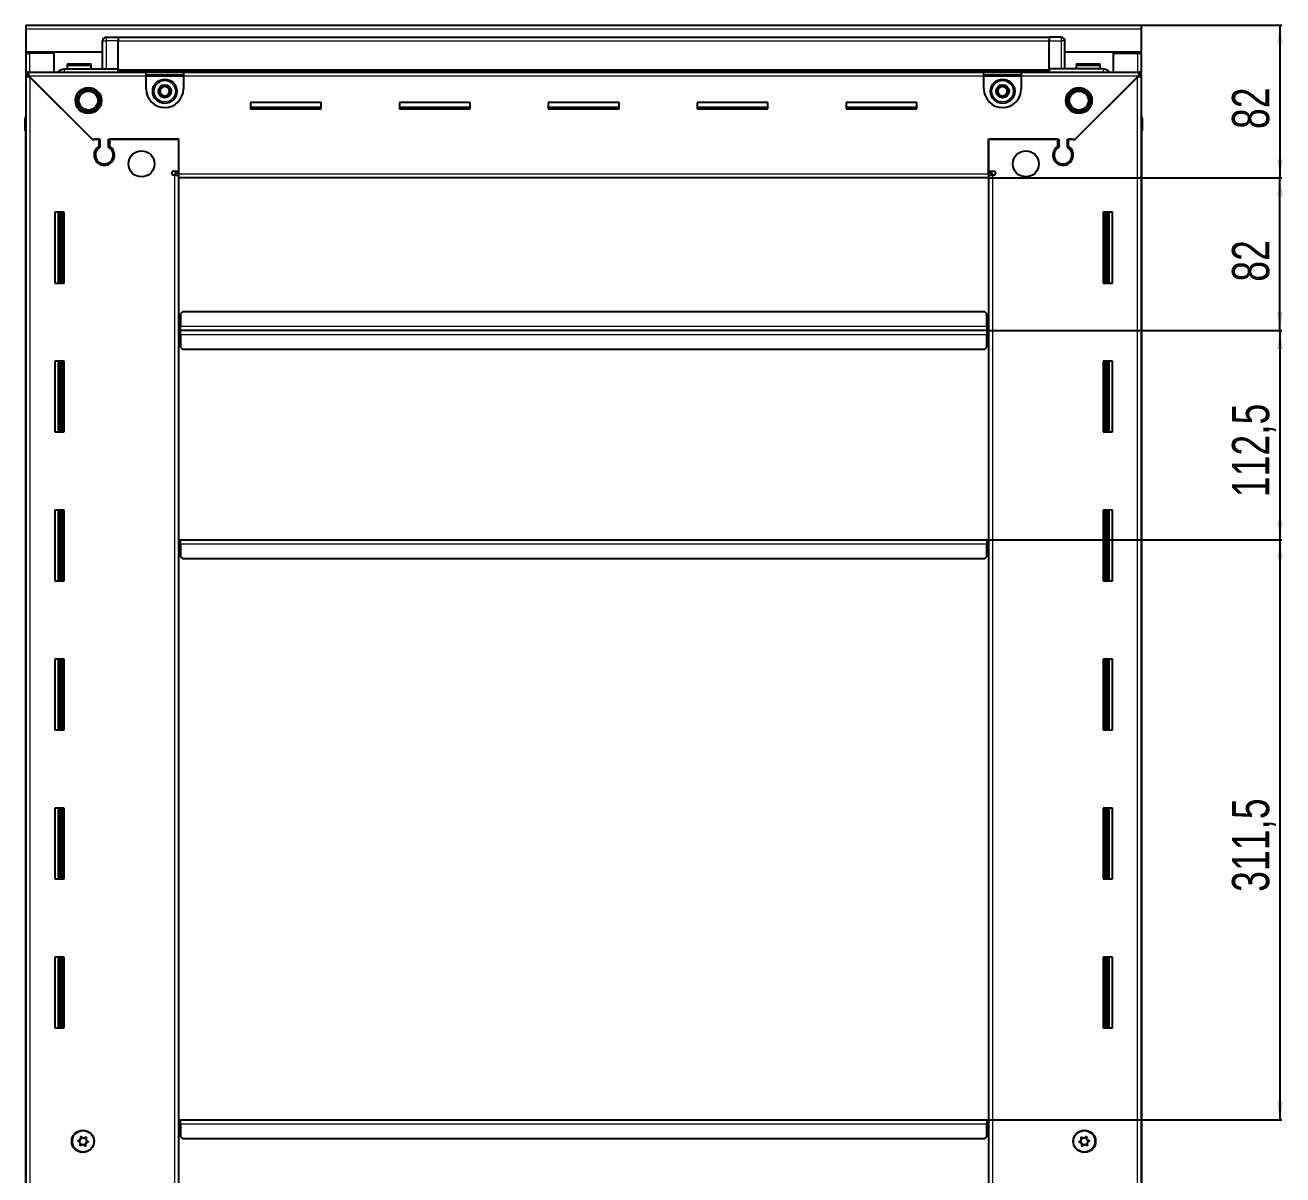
# Model space of a CAD drawing. Header units: millimetres. Extents: x 877 to 4721, y -1824 to 1880.
# Drawn here: x 4046 to 4721, y 1130 to 1748 of the extents above; entities that cross this region are included whole.
import ezdxf

# ---------------------------------------------------------------- set-up
doc = ezdxf.new("R2010")
doc.units = ezdxf.units.MM
doc.layers.add('FORMAT', color=7, linetype='Continuous')
doc.styles.add('SLDTEXTSTYLE0', font='TXT', dxfattribs={"width": 0.75})
doc.dimstyles.new('SLDDIMSTYLE0', dxfattribs={"dimtxt": 20, "dimasz": 10, "dimexe": 0, "dimexo": 0.0625, "dimgap": 5, "dimtad": 2, "dimdec": 1, "dimrnd": 1e-09, "dimzin": 12, "dimdsep": 46, "dimtxsty": 'SLDTEXTSTYLE0', "dimsah": 1, "dimcen": 0.09, "dimadec": 0, "dimazin": 3, "dimtfac": 1, "dimtofl": 0, "dimtmove": 0, "dimatfit": 3, "dimfxl": 0, "dimfrac": 2, "dimtolj": 1, "dimtzin": 12, "dimarcsym": 0})

# ---------------------------------------------------------------- blocks, each defined once
blk = doc.blocks.new('_D_6')
at = {"layer": 'FORMAT'}
for p, q in [((4645.35, 1747.66), (4720.84, 1747.66)), ((4719.84, 1747.66), (4719.84, 1665.66)), ((4563.35, 1665.66), (4720.84, 1665.66))]:
    blk.add_line(p, q, dxfattribs=at)
for points in [[(4719.84, 1747.66), (4718.31, 1737.66), (4721.38, 1737.66)], [(4719.84, 1665.66), (4721.38, 1675.66), (4718.31, 1675.66)]]:
    blk.add_solid(points, dxfattribs=at)
at = {"layer": 'FORMAT', "insert": (4694.06, 1691.88), "char_height": 20, "attachment_point": 1, "rotation": 90, "style": 'SLDTEXTSTYLE0'}
blk.add_mtext('82', dxfattribs=at)
blk = doc.blocks.new('_D_7')
at = {"layer": 'FORMAT'}
for p, q in [((4563.35, 1665.66), (4720.84, 1665.66)), ((4719.84, 1583.66), (4719.84, 1665.66)), ((4562.35, 1583.66), (4720.84, 1583.66))]:
    blk.add_line(p, q, dxfattribs=at)
for points in [[(4719.84, 1665.66), (4718.31, 1655.66), (4721.38, 1655.66)], [(4719.84, 1583.66), (4721.38, 1593.66), (4718.31, 1593.66)]]:
    blk.add_solid(points, dxfattribs=at)
at = {"layer": 'FORMAT', "insert": (4694.06, 1609.88), "char_height": 20, "attachment_point": 1, "rotation": 90, "style": 'SLDTEXTSTYLE0'}
blk.add_mtext('82', dxfattribs=at)
blk = doc.blocks.new('_D_8')
at = {"layer": 'FORMAT'}
for p, q in [((4562.35, 1583.66), (4720.84, 1583.66)), ((4719.84, 1583.66), (4719.84, 1471.16)), ((4562.35, 1471.16), (4720.84, 1471.16))]:
    blk.add_line(p, q, dxfattribs=at)
for points in [[(4719.84, 1583.66), (4718.31, 1573.66), (4721.38, 1573.66)], [(4719.84, 1471.16), (4721.38, 1481.16), (4718.31, 1481.16)]]:
    blk.add_solid(points, dxfattribs=at)
at = {"layer": 'FORMAT', "insert": (4694.06, 1494.16), "char_height": 20, "attachment_point": 1, "rotation": 90, "style": 'SLDTEXTSTYLE0'}
blk.add_mtext('112,5', dxfattribs=at)
blk = doc.blocks.new('_D_9')
at = {"layer": 'FORMAT'}
for p, q in [((4562.35, 1471.16), (4720.84, 1471.16)), ((4719.84, 1471.16), (4719.84, 1159.66)), ((4562.35, 1159.66), (4720.84, 1159.66))]:
    blk.add_line(p, q, dxfattribs=at)
for points in [[(4719.84, 1471.16), (4718.31, 1461.16), (4721.38, 1461.16)], [(4719.84, 1159.66), (4721.38, 1169.66), (4718.31, 1169.66)]]:
    blk.add_solid(points, dxfattribs=at)
at = {"layer": 'FORMAT', "insert": (4694.06, 1282.16), "char_height": 20, "attachment_point": 1, "rotation": 90, "style": 'SLDTEXTSTYLE0'}
blk.add_mtext('311,5', dxfattribs=at)

msp = doc.modelspace()

# ---------------------------------------------------------------- linework, layer by layer
at = {"color": 7, "linetype": 'Continuous', "lineweight": 25}
for p, q in [((4046.34, 1747.66), (4645.34, 1747.66)), ((4046.34, 1745.56), (4046.34, 1747.66)), ((4046.34, 1733.16), (4046.34, 1745.56)), ((4645.34, 1747.66), (4645.34, 1745.56)), ((4645.34, 1745.56), (4645.34, 1733.16)), ((4087.34, 1724.16), (4087.34, 1739.16)), ((4088.02, 1740.66), (4088.02, 1740.66)), ((4089.34, 1741.16), (4095.84, 1741.16)), ((4089.34, 1741.16), (4095.84, 1741.16)), ((4095.84, 1741.16), (4095.84, 1741.16)), ((4095.84, 1741.16), (4095.84, 1741.16)), ((4095.84, 1741.16), (4095.84, 1739.16)), ((4595.84, 1741.01), (4095.84, 1741.01)), ((4095.84, 1724.16), (4095.84, 1739.16)), ((4595.84, 1741.16), (4595.84, 1741.16)), ((4602.34, 1741.16), (4595.84, 1741.16)), ((4602.34, 1741.16), (4595.84, 1741.16)), ((4595.84, 1741.16), (4595.84, 1739.16)), ((4595.84, 1724.16), (4595.84, 1739.16)), ((4604.34, 1739.16), (4604.34, 1739.16)), ((4604.34, 1724.16), (4604.34, 1739.16)), ((4087.34, 1733.16), (4046.34, 1733.16)), ((4046.34, 1732.66), (4046.34, 1733.16)), ((4046.34, 1722.41), (4046.34, 1732.66)), ((4046.34, 1732.66), (4048.44, 1732.66)), ((4047.84, 1732.66), (4047.84, 1733.16)), ((4061.34, 1732.66), (4048.44, 1732.66)), ((4061.34, 1722.41), (4061.34, 1732.66)), ((4645.34, 1733.16), (4604.34, 1733.16)), ((4630.34, 1722.41), (4630.34, 1732.66)), ((4630.34, 1732.66), (4643.24, 1732.66)), ((4643.24, 1732.66), (4645.34, 1732.66)), ((4643.84, 1732.66), (4643.84, 1733.16)), ((4645.34, 1732.66), (4645.34, 1733.16)), ((4645.34, 1732.66), (4645.34, 1722.41)), ((4066.84, 1724.16), (4095.84, 1724.16)), ((4068.34, 1726.06), (4068.34, 1724.16)), ((4069.14, 1726.86), (4080.54, 1726.86)), ((4081.34, 1724.16), (4081.34, 1726.06)), ((4095.77, 1722.41), (4095.84, 1724.13)), ((4095.84, 1724.16), (4095.84, 1723.66)), ((4095.84, 1723.01), (4595.84, 1723.01)), ((4595.84, 1724.16), (4595.84, 1723.66)), ((4624.84, 1724.16), (4595.84, 1724.16)), ((4595.84, 1724.13), (4595.92, 1722.41)), ((4610.34, 1726.06), (4610.34, 1724.16)), ((4611.14, 1726.86), (4622.54, 1726.86)), ((4623.34, 1724.16), (4623.34, 1726.06)), ((4046.34, 1720.91), (4046.34, 1722.41)), ((4046.34, 1722.41), (4047.34, 1722.41)), ((4046.34, 1720.41), (4046.34, 1720.91)), ((4046.34, 1720.91), (4047.34, 1720.91)), ((4046.34, 575.91), (4046.34, 1720.41)), ((4047.84, 1720.41), (4046.34, 1720.41)), ((4047.34, 1720.91), (4047.34, 1722.41)), ((4047.34, 1722.41), (4110.84, 1722.41)), ((4047.94, 1720.31), (4081.84, 1686.41)), ((4082.54, 1685.71), (4048.44, 1719.81)), ((4110.84, 1720.31), (4110.84, 1722.41)), ((4110.84, 1722.41), (4130.84, 1722.41)), ((4110.84, 1720.91), (4130.84, 1720.91)), ((4110.84, 1713.41), (4110.84, 1720.31)), ((4130.84, 1722.41), (4560.84, 1722.41)), ((4130.84, 1722.41), (4130.84, 1720.31)), ((4130.84, 1720.31), (4130.84, 1713.41)), ((4560.84, 1720.31), (4560.84, 1722.41)), ((4560.84, 1722.41), (4580.84, 1722.41)), ((4560.84, 1720.91), (4580.84, 1720.91)), ((4560.84, 1713.41), (4560.84, 1720.31)), ((4580.84, 1722.41), (4644.34, 1722.41)), ((4580.84, 1722.41), (4580.84, 1720.31)), ((4580.84, 1720.31), (4580.84, 1713.41)), ((4643.24, 1719.81), (4609.14, 1685.71)), ((4609.84, 1686.41), (4643.74, 1720.31)), ((4643.84, 1720.41), (4645.34, 1720.41)), ((4644.34, 1720.91), (4644.34, 1722.41)), ((4644.34, 1722.41), (4645.34, 1722.41)), ((4644.34, 1720.91), (4645.34, 1720.91)), ((4645.34, 1720.91), (4645.34, 1722.41)), ((4645.34, 1720.91), (4645.34, 1720.41)), ((4645.34, 1720.41), (4645.34, 575.91)), ((4204.84, 1706.16), (4166.84, 1706.16)), ((4166.84, 1706.16), (4166.84, 1702.66)), ((4204.84, 1703.41), (4166.84, 1703.41)), ((4166.84, 1702.66), (4204.84, 1702.66)), ((4204.84, 1702.66), (4204.84, 1706.16)), ((4284.84, 1706.16), (4246.84, 1706.16)), ((4246.84, 1706.16), (4246.84, 1702.66)), ((4284.84, 1703.41), (4246.84, 1703.41)), ((4246.84, 1702.66), (4284.84, 1702.66)), ((4284.84, 1702.66), (4284.84, 1706.16)), ((4364.84, 1706.16), (4326.84, 1706.16)), ((4326.84, 1706.16), (4326.84, 1702.66)), ((4364.84, 1703.41), (4326.84, 1703.41)), ((4326.84, 1702.66), (4364.84, 1702.66)), ((4364.84, 1702.66), (4364.84, 1706.16)), ((4444.84, 1706.16), (4406.84, 1706.16)), ((4406.84, 1706.16), (4406.84, 1702.66)), ((4444.84, 1703.41), (4406.84, 1703.41)), ((4406.84, 1702.66), (4444.84, 1702.66)), ((4444.84, 1702.66), (4444.84, 1706.16)), ((4524.84, 1706.16), (4486.84, 1706.16)), ((4486.84, 1706.16), (4486.84, 1702.66)), ((4524.84, 1703.41), (4486.84, 1703.41)), ((4486.84, 1702.66), (4524.84, 1702.66)), ((4524.84, 1702.66), (4524.84, 1706.16)), ((4045.84, 1697.66), (4045.84, 1691.16)), ((4045.84, 1691.16), (4045.84, 1697.66)), ((4645.34, 1698.98), (4645.34, 1698.98)), ((4645.84, 1697.66), (4645.84, 1691.16)), ((4645.84, 1691.16), (4645.84, 1697.66)), ((4045.84, 1691.16), (4045.84, 1691.16)), ((4046.34, 1691.16), (4045.84, 1691.16)), ((4045.99, 1691.16), (4045.99, 605.16)), ((4645.34, 1691.16), (4645.84, 1691.16)), ((4645.69, 605.16), (4645.69, 1691.16)), ((4645.84, 1691.16), (4645.84, 1691.16)), ((4645.84, 1691.16), (4645.84, 1691.16)), ((4081.84, 1686.41), (4086.04, 1686.41)), ((4083.24, 1686.41), (4082.54, 1685.71)), ((4085.34, 1686.41), (4083.24, 1686.41)), ((4085.34, 1686.41), (4085.34, 1682.52)), ((4086.04, 1686.41), (4086.04, 1682.12)), ((4090.64, 1686.41), (4128.34, 1686.41)), ((4090.64, 1682.12), (4090.64, 1686.41)), ((4091.34, 1682.52), (4091.34, 1686.41)), ((4128.34, 1686.41), (4091.34, 1686.41)), ((4128.34, 1667.76), (4128.34, 1686.41)), ((4128.34, 1669.16), (4128.34, 1686.41)), ((4563.34, 1686.41), (4601.04, 1686.41)), ((4563.34, 1667.76), (4563.34, 1686.41)), ((4563.34, 1686.41), (4563.34, 1669.16)), ((4600.34, 1686.41), (4563.34, 1686.41)), ((4600.34, 1686.41), (4600.34, 1682.52)), ((4601.04, 1686.41), (4601.04, 1682.12)), ((4605.64, 1686.41), (4609.84, 1686.41)), ((4605.64, 1682.12), (4605.64, 1686.41)), ((4608.44, 1686.41), (4606.34, 1686.41)), ((4606.34, 1682.52), (4606.34, 1686.41)), ((4609.14, 1685.71), (4608.44, 1686.41)), ((4086.34, 1673.55), (4086.34, 1672.79)), ((4125.49, 1669.16), (4128.34, 1669.16)), ((4563.34, 1669.16), (4566.19, 1669.16)), ((4605.34, 1673.55), (4605.34, 1672.79)), ((4126.24, 1667.16), (4125.49, 1667.16)), ((4126.24, 1667.16), (4128.34, 1667.16)), ((4128.34, 1668.16), (4126.34, 1668.16)), ((4126.34, 1668.16), (4126.34, 1667.16)), ((4128.34, 1665.66), (4128.34, 1667.76)), ((4563.34, 1665.66), (4128.34, 1665.66)), ((4128.34, 630.66), (4128.34, 1665.66)), ((4565.34, 1668.16), (4563.34, 1668.16)), ((4563.34, 1667.76), (4563.34, 1665.66)), ((4563.34, 1667.16), (4565.44, 1667.16)), ((4563.34, 1665.66), (4563.34, 630.66)), ((4565.34, 1667.16), (4565.34, 1668.16)), ((4566.19, 1667.16), (4565.44, 1667.16)), ((4066.84, 1647.16), (4061.84, 1647.16)), ((4061.84, 1647.16), (4061.84, 1609.16)), ((4063.99, 1609.16), (4063.99, 1647.16)), ((4065.79, 1609.16), (4065.79, 1647.16)), ((4065.82, 1609.16), (4065.82, 1647.16)), ((4066.84, 1609.16), (4066.84, 1647.16)), ((4624.84, 1647.16), (4624.84, 1609.16)), ((4629.84, 1647.16), (4624.84, 1647.16)), ((4625.87, 1647.16), (4625.87, 1609.16)), ((4625.9, 1647.16), (4625.9, 1609.16)), ((4627.69, 1647.16), (4627.69, 1609.16)), ((4629.84, 1609.16), (4629.84, 1647.16)), ((4061.84, 1609.16), (4066.84, 1609.16)), ((4624.84, 1609.16), (4629.84, 1609.16)), ((4130.34, 1593.66), (4129.34, 1592.66)), ((4129.34, 1592.66), (4129.34, 1585.76)), ((4561.34, 1593.66), (4130.34, 1593.66)), ((4562.34, 1592.66), (4561.34, 1593.66)), ((4562.34, 1585.76), (4562.34, 1592.66)), ((4129.09, 1583.66), (4128.34, 1583.66)), ((4129.34, 1586.51), (4129.09, 1586.51)), ((4129.09, 1586.51), (4129.09, 1583.66)), ((4129.09, 1583.66), (4129.09, 1580.81)), ((4129.09, 1580.81), (4129.34, 1580.81)), ((4129.34, 1583.66), (4129.34, 1585.76)), ((4129.34, 1581.56), (4129.34, 1583.66)), ((4562.34, 1583.66), (4129.34, 1583.66)), ((4129.34, 1581.56), (4129.34, 1574.66)), ((4562.59, 1586.51), (4562.34, 1586.51)), ((4562.34, 1585.76), (4562.34, 1583.66)), ((4562.34, 1583.66), (4562.34, 1581.56)), ((4562.34, 1574.66), (4562.34, 1581.56)), ((4562.34, 1580.81), (4562.59, 1580.81)), ((4562.59, 1583.66), (4562.59, 1586.51)), ((4562.59, 1580.81), (4562.59, 1583.66)), ((4563.34, 1583.66), (4562.59, 1583.66)), ((4129.34, 1574.66), (4130.34, 1573.66)), ((4561.34, 1573.66), (4562.34, 1574.66)), ((4130.34, 1573.66), (4561.34, 1573.66)), ((4066.84, 1567.16), (4061.84, 1567.16)), ((4061.84, 1567.16), (4061.84, 1529.16)), ((4063.99, 1529.16), (4063.99, 1567.16)), ((4065.79, 1529.16), (4065.79, 1567.16)), ((4065.82, 1529.16), (4065.82, 1567.16)), ((4066.84, 1529.16), (4066.84, 1567.16)), ((4624.84, 1567.16), (4624.84, 1529.16)), ((4629.84, 1567.16), (4624.84, 1567.16)), ((4625.87, 1567.16), (4625.87, 1529.16)), ((4625.9, 1567.16), (4625.9, 1529.16)), ((4627.69, 1567.16), (4627.69, 1529.16)), ((4629.84, 1529.16), (4629.84, 1567.16)), ((4061.84, 1529.16), (4066.84, 1529.16)), ((4624.84, 1529.16), (4629.84, 1529.16)), ((4066.84, 1487.16), (4061.84, 1487.16)), ((4061.84, 1487.16), (4061.84, 1449.16)), ((4063.99, 1449.16), (4063.99, 1487.16)), ((4065.79, 1449.16), (4065.79, 1487.16)), ((4065.82, 1449.16), (4065.82, 1487.16)), ((4066.84, 1449.16), (4066.84, 1487.16)), ((4624.84, 1487.16), (4624.84, 1449.16)), ((4629.84, 1487.16), (4624.84, 1487.16)), ((4625.87, 1487.16), (4625.87, 1449.16)), ((4625.9, 1487.16), (4625.9, 1449.16)), ((4627.69, 1487.16), (4627.69, 1449.16)), ((4629.84, 1449.16), (4629.84, 1487.16)), ((4128.34, 1471.16), (4129.09, 1471.16)), ((4129.09, 1471.16), (4129.09, 1468.31)), ((4129.09, 1468.31), (4129.34, 1468.31)), ((4129.34, 1471.16), (4562.34, 1471.16)), ((4129.34, 1469.06), (4129.34, 1471.16)), ((4129.34, 1469.06), (4129.34, 1462.16)), ((4562.34, 1471.16), (4562.34, 1469.06)), ((4562.34, 1462.16), (4562.34, 1469.06)), ((4562.34, 1468.31), (4562.59, 1468.31)), ((4562.59, 1468.31), (4562.59, 1471.16)), ((4562.59, 1471.16), (4563.34, 1471.16)), ((4129.34, 1462.16), (4130.34, 1461.16)), ((4130.34, 1461.16), (4561.34, 1461.16)), ((4561.34, 1461.16), (4562.34, 1462.16)), ((4061.84, 1449.16), (4066.84, 1449.16)), ((4624.84, 1449.16), (4629.84, 1449.16)), ((4066.84, 1407.16), (4061.84, 1407.16)), ((4061.84, 1407.16), (4061.84, 1369.16)), ((4063.99, 1369.16), (4063.99, 1407.16)), ((4065.79, 1369.16), (4065.79, 1407.16)), ((4065.82, 1369.16), (4065.82, 1407.16)), ((4066.84, 1369.16), (4066.84, 1407.16)), ((4624.84, 1407.16), (4624.84, 1369.16)), ((4629.84, 1407.16), (4624.84, 1407.16)), ((4625.87, 1407.16), (4625.87, 1369.16)), ((4625.9, 1407.16), (4625.9, 1369.16)), ((4627.69, 1407.16), (4627.69, 1369.16)), ((4629.84, 1369.16), (4629.84, 1407.16)), ((4061.84, 1369.16), (4066.84, 1369.16)), ((4624.84, 1369.16), (4629.84, 1369.16)), ((4066.84, 1327.16), (4061.84, 1327.16)), ((4061.84, 1327.16), (4061.84, 1289.16)), ((4063.99, 1289.16), (4063.99, 1327.16)), ((4065.79, 1289.16), (4065.79, 1327.16)), ((4065.82, 1289.16), (4065.82, 1327.16)), ((4066.84, 1289.16), (4066.84, 1327.16)), ((4624.84, 1327.16), (4624.84, 1289.16)), ((4629.84, 1327.16), (4624.84, 1327.16)), ((4625.87, 1327.16), (4625.87, 1289.16)), ((4625.9, 1327.16), (4625.9, 1289.16)), ((4627.69, 1327.16), (4627.69, 1289.16)), ((4629.84, 1289.16), (4629.84, 1327.16)), ((4061.84, 1289.16), (4066.84, 1289.16)), ((4624.84, 1289.16), (4629.84, 1289.16)), ((4066.84, 1247.16), (4061.84, 1247.16)), ((4061.84, 1247.16), (4061.84, 1209.16)), ((4063.99, 1209.16), (4063.99, 1247.16)), ((4065.79, 1209.16), (4065.79, 1247.16)), ((4065.82, 1209.16), (4065.82, 1247.16)), ((4066.84, 1209.16), (4066.84, 1247.16)), ((4624.84, 1247.16), (4624.84, 1209.16)), ((4629.84, 1247.16), (4624.84, 1247.16)), ((4625.87, 1247.16), (4625.87, 1209.16)), ((4625.9, 1247.16), (4625.9, 1209.16)), ((4627.69, 1247.16), (4627.69, 1209.16)), ((4629.84, 1209.16), (4629.84, 1247.16)), ((4061.84, 1209.16), (4066.84, 1209.16)), ((4624.84, 1209.16), (4629.84, 1209.16)), ((4128.34, 1159.66), (4129.09, 1159.66)), ((4129.09, 1159.66), (4129.09, 1156.81)), ((4129.09, 1156.81), (4129.34, 1156.81)), ((4129.34, 1157.56), (4129.34, 1159.66)), ((4129.34, 1159.66), (4562.34, 1159.66)), ((4129.34, 1157.56), (4129.34, 1150.66)), ((4562.34, 1159.66), (4562.34, 1157.56)), ((4562.34, 1150.66), (4562.34, 1157.56)), ((4562.34, 1156.81), (4562.59, 1156.81)), ((4562.59, 1156.81), (4562.59, 1159.66)), ((4562.59, 1159.66), (4563.34, 1159.66)), ((4129.34, 1150.66), (4130.34, 1149.66)), ((4130.34, 1149.66), (4561.34, 1149.66)), ((4561.34, 1149.66), (4562.34, 1150.66))]:
    msp.add_line(p, q, dxfattribs=at)
at = {"color": 8, "linetype": 'Continuous', "lineweight": 18}
for p, q in [((4645.34, 1745.56), (4046.34, 1745.56)), ((4087.34, 1739.16), (4089.34, 1739.16)), ((4089.34, 1741.16), (4089.34, 1739.16)), ((4089.34, 1739.16), (4089.34, 1724.16)), ((4095.84, 1739.16), (4089.34, 1739.16)), ((4595.84, 1739.01), (4095.84, 1739.01)), ((4595.84, 1739.16), (4602.34, 1739.16)), ((4602.34, 1741.16), (4602.34, 1739.16)), ((4602.34, 1739.16), (4602.34, 1724.16)), ((4604.34, 1739.16), (4602.34, 1739.16)), ((4048.44, 1732.66), (4048.44, 1733.16)), ((4048.44, 1722.41), (4048.44, 1732.66)), ((4643.24, 1733.16), (4643.24, 1732.66)), ((4643.24, 1732.66), (4643.24, 1722.41)), ((4068.34, 1726.06), (4081.34, 1726.06)), ((4595.84, 1723.66), (4095.84, 1723.66)), ((4610.34, 1726.06), (4623.34, 1726.06)), ((4110.84, 1720.31), (4047.94, 1720.31)), ((4048.44, 1719.81), (4048.44, 576.51)), ((4595.84, 1722.42), (4095.84, 1722.42)), ((4110.84, 1720.31), (4130.84, 1720.31)), ((4560.84, 1720.31), (4130.84, 1720.31)), ((4560.84, 1720.31), (4580.84, 1720.31)), ((4643.74, 1720.31), (4580.84, 1720.31)), ((4643.24, 576.51), (4643.24, 1719.81)), ((4046.34, 1697.66), (4045.84, 1697.66)), ((4645.34, 1697.66), (4645.84, 1697.66)), ((4126.24, 629.16), (4126.24, 1667.16)), ((4128.34, 1667.76), (4563.34, 1667.76)), ((4565.44, 1667.16), (4565.44, 629.16)), ((4063.34, 1647.16), (4063.34, 1609.16)), ((4064.58, 1647.16), (4064.58, 1609.16)), ((4627.11, 1609.16), (4627.11, 1647.16)), ((4628.34, 1609.16), (4628.34, 1647.16)), ((4562.34, 1585.76), (4129.34, 1585.76)), ((4129.34, 1581.56), (4562.34, 1581.56)), ((4063.34, 1567.16), (4063.34, 1529.16)), ((4064.58, 1567.16), (4064.58, 1529.16)), ((4627.11, 1529.16), (4627.11, 1567.16)), ((4628.34, 1529.16), (4628.34, 1567.16)), ((4063.34, 1487.16), (4063.34, 1449.16)), ((4064.58, 1487.16), (4064.58, 1449.16)), ((4627.11, 1449.16), (4627.11, 1487.16)), ((4628.34, 1449.16), (4628.34, 1487.16)), ((4129.34, 1469.06), (4562.34, 1469.06)), ((4063.34, 1407.16), (4063.34, 1369.16)), ((4064.58, 1407.16), (4064.58, 1369.16)), ((4627.11, 1369.16), (4627.11, 1407.16)), ((4628.34, 1369.16), (4628.34, 1407.16)), ((4063.34, 1327.16), (4063.34, 1289.16)), ((4064.58, 1327.16), (4064.58, 1289.16)), ((4627.11, 1289.16), (4627.11, 1327.16)), ((4628.34, 1289.16), (4628.34, 1327.16)), ((4063.34, 1247.16), (4063.34, 1209.16)), ((4064.58, 1247.16), (4064.58, 1209.16)), ((4627.11, 1209.16), (4627.11, 1247.16)), ((4628.34, 1209.16), (4628.34, 1247.16)), ((4129.34, 1157.56), (4562.34, 1157.56))]:
    msp.add_line(p, q, dxfattribs=at)
at = {"color": 7, "linetype": 'Continuous', "lineweight": 25, "flags": 128}
msp.add_lwpolyline([(4604.2, 1739.91), (4604.31, 1739.55), (4604.34, 1739.16)], dxfattribs=at)
at = {"color": 7, "linetype": 'Continuous', "lineweight": 25}
for centre, radius in [((4120.84, 1712.16), 6.5), ((4570.84, 1712.16), 6.5), ((4079.84, 1707.16), 7), ((4079.84, 1707.16), 6.02), ((4079.84, 1707.16), 5.1), ((4120.84, 1712.16), 3.46), ((4570.84, 1712.16), 3.46), ((4611.84, 1707.16), 7), ((4611.84, 1707.16), 6.02), ((4611.84, 1707.16), 5.1), ((4108.34, 1673.16), 7), ((4583.34, 1673.16), 7), ((4076.84, 1148.16), 6), ((4076.99, 1148.16), 5.79), ((4076.99, 1148.16), 1.85), ((4614.84, 1148.16), 6), ((4614.69, 1148.16), 5.79), ((4614.69, 1148.16), 1.85)]:
    msp.add_circle(centre, radius, dxfattribs=at)
at = {"color": 8, "linetype": 'Continuous', "lineweight": 18}
for centre in [(4120.84, 1712.16), (4570.84, 1712.16)]:
    msp.add_circle(centre, 5.7, dxfattribs=at)
at = {"color": 7, "linetype": 'Continuous', "lineweight": 25}
for centre, radius, start, end in [((4089.34, 1739.16), 2, 90, 180), ((4089.34, 1739.16), 2, 90, 131.40962), ((4602.34, 1739.16), 2, 0, 90), ((4069.14, 1726.06), 0.8, 90, 180), ((4080.54, 1726.06), 0.8, 0, 90), ((4087.14, 1724.36), 0.2, 270, 0), ((4604.54, 1724.36), 0.2, 180, 270), ((4611.14, 1726.06), 0.8, 90, 180), ((4622.54, 1726.06), 0.8, 0, 90), ((4120.84, 1713.41), 10, 180, 270), ((4120.84, 1712.16), 2.5, 134.01559, 194.01559), ((4120.84, 1712.16), 2.5, 194.01559, 254.01559), ((4120.84, 1712.16), 2.5, 74.01559, 134.01559), ((4120.84, 1712.16), 2.5, 254.01559, 314.01559), ((4120.84, 1713.41), 10, 270, 0), ((4120.84, 1712.16), 2.5, 14.01559, 74.01559), ((4120.84, 1712.16), 2.5, 314.01559, 14.01559), ((4570.84, 1713.41), 10, 180, 270), ((4570.84, 1712.16), 2.5, 160.11158, 220.11158), ((4570.84, 1712.16), 2.5, 100.11158, 160.11158), ((4570.84, 1712.16), 2.5, 220.11158, 280.11158), ((4570.84, 1712.16), 2.5, 40.11158, 100.11158), ((4570.84, 1713.41), 10, 270, 0), ((4570.84, 1712.16), 2.5, 280.11158, 340.11158), ((4570.84, 1712.16), 2.5, 340.11158, 40.11158), ((4047.84, 1697.66), 2, 138.59038, 180), ((4643.84, 1697.66), 2, 0, 41.39416), ((4088.34, 1677.91), 5.5, 123.05573, 56.94427), ((4088.34, 1677.91), 4.8, 118.63099, 61.36901), ((4603.34, 1677.91), 5.5, 123.05573, 56.94427), ((4603.34, 1677.91), 4.8, 118.63099, 61.36901), ((4125.49, 1668.16), 1, 90, 270), ((4566.19, 1668.16), 1, 270, 90)]:
    msp.add_arc(centre, radius, start, end, dxfattribs=at)
for points, knots in [([(4063.63, 1722.41), (4063.75, 1722.61), (4064.14, 1723.26), (4065.29, 1723.97), (4066.33, 1724.09), (4066.84, 1724.16)], [0, 0, 0, 0, 0.18225, 0.591125, 1, 1, 1, 1]), ([(4095.84, 1724.16), (4095.84, 1724.12), (4095.84, 1724.05), (4095.84, 1723.43), (4095.84, 1722.85), (4095.84, 1722.45), (4095.84, 1722.42)], [0, 0, 0, 0, 0.324279, 0.648558, 0.972836, 1, 1, 1, 1]), ([(4595.84, 1724.16), (4595.84, 1724.12), (4595.84, 1724.05), (4595.84, 1723.43), (4595.84, 1722.85), (4595.84, 1722.45), (4595.84, 1722.42)], [0, 0, 0, 0, 0.324279, 0.648558, 0.972836, 1, 1, 1, 1]), ([(4628.06, 1722.41), (4627.94, 1722.61), (4627.55, 1723.26), (4626.4, 1723.97), (4625.36, 1724.09), (4624.84, 1724.16)], [0, 0, 0, 0, 0.18225, 0.591125, 1, 1, 1, 1]), ([(4046.34, 1720.41), (4046.37, 1720.36), (4046.42, 1720.27), (4046.82, 1720.14), (4047.37, 1720.01), (4047.95, 1719.9), (4048.32, 1719.83), (4048.44, 1719.81)], [0, 0, 0, 0, 0.230255, 0.448522, 0.666786, 0.88505, 1, 1, 1, 1]), ([(4047.94, 1720.31), (4047.9, 1720.56), (4047.81, 1721.06), (4047.67, 1721.7), (4047.54, 1722.16), (4047.43, 1722.38), (4047.37, 1722.4), (4047.34, 1722.41)], [0, 0, 0, 0, 0.230255, 0.448522, 0.666786, 0.88505, 1, 1, 1, 1]), ([(4643.24, 1719.81), (4643.5, 1719.85), (4643.99, 1719.94), (4644.63, 1720.08), (4645.1, 1720.21), (4645.32, 1720.32), (4645.34, 1720.39), (4645.34, 1720.41)], [0, 0, 0, 0, 0.230255, 0.448522, 0.666786, 0.88505, 1, 1, 1, 1]), ([(4644.34, 1722.41), (4644.3, 1722.38), (4644.21, 1722.33), (4644.07, 1721.94), (4643.94, 1721.38), (4643.83, 1720.8), (4643.77, 1720.43), (4643.74, 1720.31)], [0, 0, 0, 0, 0.230255, 0.448522, 0.666786, 0.88505, 1, 1, 1, 1]), ([(4118.07, 1712.95), (4118.44, 1713.31), (4119.13, 1713.98), (4119.82, 1714.65), (4120.14, 1714.96)], [0, 0, 0, 0, 0.534686, 1, 1, 1, 1]), ([(4118.77, 1710.15), (4118.68, 1710.49), (4118.49, 1711.29), (4118.24, 1712.25), (4118.1, 1712.83), (4118.07, 1712.95)], [0, 0, 0, 0, 0.3629006, 0.8668753, 1, 1, 1, 1]), ([(4121.54, 1709.36), (4121.05, 1709.5), (4120.12, 1709.77), (4119.2, 1710.03), (4118.77, 1710.15)], [0, 0, 0, 0, 0.534686, 1, 1, 1, 1]), ([(4120.14, 1714.96), (4120.64, 1714.82), (4121.57, 1714.55), (4122.49, 1714.29), (4122.92, 1714.16)], [0, 0, 0, 0, 0.534686, 1, 1, 1, 1]), ([(4123.62, 1711.36), (4123.25, 1711.01), (4122.55, 1710.34), (4121.86, 1709.67), (4121.54, 1709.36)], [0, 0, 0, 0, 0.534686, 1, 1, 1, 1]), ([(4122.92, 1714.16), (4122.95, 1714.04), (4123.1, 1713.46), (4123.34, 1712.5), (4123.54, 1711.7), (4123.62, 1711.36)], [0, 0, 0, 0, 0.133125, 0.637099, 1, 1, 1, 1]), ([(4568, 1711.65), (4568.04, 1711.77), (4568.25, 1712.33), (4568.59, 1713.27), (4568.87, 1714.04), (4568.98, 1714.37)], [0, 0, 0, 0, 0.133125, 0.637099, 1, 1, 1, 1]), ([(4569.86, 1709.44), (4569.53, 1709.84), (4568.91, 1710.58), (4568.29, 1711.31), (4568, 1711.65)], [0, 0, 0, 0, 0.534686, 1, 1, 1, 1]), ([(4568.98, 1714.37), (4569.49, 1714.46), (4570.44, 1714.63), (4571.39, 1714.79), (4571.83, 1714.87)], [0, 0, 0, 0, 0.534686, 1, 1, 1, 1]), ([(4572.7, 1709.95), (4572.2, 1709.86), (4571.25, 1709.69), (4570.3, 1709.52), (4569.86, 1709.44)], [0, 0, 0, 0, 0.534686, 1, 1, 1, 1]), ([(4571.83, 1714.87), (4572.16, 1714.48), (4572.78, 1713.74), (4573.4, 1713.01), (4573.69, 1712.67)], [0, 0, 0, 0, 0.534686, 1, 1, 1, 1]), ([(4573.69, 1712.67), (4573.57, 1712.34), (4573.29, 1711.57), (4572.95, 1710.63), (4572.75, 1710.07), (4572.7, 1709.95)], [0, 0, 0, 0, 0.3629006, 0.8668753, 1, 1, 1, 1]), ([(4078.63, 1150.43), (4078.62, 1150.44), (4078.59, 1150.45), (4078.54, 1150.45), (4078.4, 1150.41), (4078.05, 1150.23), (4077.57, 1149.99), (4076.94, 1150.03), (4076.5, 1150.3), (4076.19, 1150.54), (4076, 1150.68), (4075.91, 1150.72), (4075.87, 1150.72), (4075.83, 1150.71), (4075.81, 1150.69), (4075.78, 1150.63), (4075.73, 1150.36), (4075.73, 1149.89), (4075.55, 1149.2), (4074.95, 1148.81), (4074.51, 1148.66), (4074.27, 1148.53), (4074.22, 1148.48), (4074.21, 1148.45), (4074.21, 1148.42), (4074.22, 1148.38), (4074.25, 1148.35), (4074.3, 1148.29), (4074.49, 1148.16), (4074.81, 1147.95), (4075.2, 1147.62), (4075.44, 1147.03), (4075.36, 1146.5), (4075.31, 1146.11), (4075.31, 1145.96), (4075.34, 1145.91), (4075.36, 1145.88), (4075.39, 1145.87), (4075.45, 1145.87), (4075.59, 1145.91), (4075.94, 1146.09), (4076.42, 1146.33), (4077.05, 1146.29), (4077.49, 1146.02), (4077.8, 1145.77), (4077.99, 1145.63), (4078.08, 1145.6), (4078.12, 1145.6), (4078.15, 1145.61), (4078.18, 1145.63), (4078.21, 1145.69), (4078.26, 1145.96), (4078.26, 1146.43), (4078.44, 1147.12), (4079.03, 1147.51), (4079.48, 1147.66), (4079.72, 1147.79), (4079.77, 1147.84), (4079.78, 1147.87), (4079.78, 1147.9), (4079.77, 1147.93), (4079.74, 1147.97), (4079.68, 1148.03), (4079.5, 1148.16), (4079.18, 1148.37), (4078.78, 1148.7), (4078.55, 1149.28), (4078.62, 1149.82), (4078.68, 1150.21), (4078.67, 1150.36), (4078.65, 1150.41), (4078.64, 1150.42), (4078.63, 1150.43)], [0, 0, 0, 0, 0.0020087, 0.00442, 0.0093647, 0.0255282, 0.0677053, 0.0957862, 0.1246456, 0.1503415, 0.1605194, 0.1633943, 0.1656965, 0.1672448, 0.1688741, 0.1707699, 0.1786058, 0.2119941, 0.2499945, 0.2879948, 0.3213831, 0.329219, 0.3311148, 0.3327441, 0.3342924, 0.3362166, 0.3385353, 0.3413178, 0.349662, 0.3753578, 0.4042173, 0.4322982, 0.4744753, 0.4906388, 0.4966691, 0.49844, 0.5, 0.5020087, 0.50442, 0.5093647, 0.5255282, 0.5677053, 0.5957862, 0.6246456, 0.6503415, 0.6605194, 0.6633943, 0.6656965, 0.6672448, 0.6688741, 0.6707699, 0.6786058, 0.7119941, 0.7499945, 0.7879948, 0.8213831, 0.829219, 0.8311148, 0.8327441, 0.8342924, 0.8362166, 0.8385353, 0.8413178, 0.849662, 0.8753578, 0.9042173, 0.9322982, 0.9744753, 0.9906388, 0.9966691, 0.99844, 1, 1, 1, 1]), ([(4613.06, 1150.43), (4613.05, 1150.42), (4613.03, 1150.4), (4613.01, 1150.35), (4613.01, 1150.2), (4613.06, 1149.82), (4613.14, 1149.28), (4612.9, 1148.7), (4612.51, 1148.37), (4612.18, 1148.15), (4611.98, 1148.01), (4611.92, 1147.94), (4611.91, 1147.9), (4611.91, 1147.87), (4611.92, 1147.84), (4611.97, 1147.79), (4612.21, 1147.66), (4612.65, 1147.51), (4613.25, 1147.12), (4613.43, 1146.43), (4613.43, 1145.96), (4613.48, 1145.69), (4613.51, 1145.63), (4613.53, 1145.61), (4613.56, 1145.6), (4613.6, 1145.6), (4613.64, 1145.61), (4613.72, 1145.65), (4613.9, 1145.78), (4614.2, 1146.02), (4614.64, 1146.29), (4615.27, 1146.33), (4615.75, 1146.08), (4616.1, 1145.91), (4616.25, 1145.87), (4616.3, 1145.87), (4616.33, 1145.89), (4616.36, 1145.92), (4616.37, 1145.97), (4616.38, 1146.12), (4616.32, 1146.5), (4616.25, 1147.03), (4616.48, 1147.62), (4616.88, 1147.95), (4617.21, 1148.16), (4617.4, 1148.3), (4617.46, 1148.38), (4617.48, 1148.42), (4617.48, 1148.45), (4617.47, 1148.48), (4617.42, 1148.53), (4617.18, 1148.66), (4616.73, 1148.81), (4616.14, 1149.2), (4615.96, 1149.89), (4615.96, 1150.36), (4615.91, 1150.63), (4615.88, 1150.69), (4615.85, 1150.71), (4615.82, 1150.72), (4615.79, 1150.72), (4615.75, 1150.7), (4615.67, 1150.67), (4615.49, 1150.54), (4615.19, 1150.3), (4614.75, 1150.03), (4614.12, 1149.99), (4613.64, 1150.23), (4613.29, 1150.41), (4613.14, 1150.45), (4613.08, 1150.45), (4613.07, 1150.44), (4613.06, 1150.43)], [0, 0, 0, 0, 0.002009, 0.00442, 0.009365, 0.025528, 0.067705, 0.095786, 0.124646, 0.150342, 0.160519, 0.163394, 0.165697, 0.167245, 0.168874, 0.17077, 0.178606, 0.211994, 0.249994, 0.287995, 0.321383, 0.329219, 0.331115, 0.332744, 0.334292, 0.336217, 0.338535, 0.341318, 0.349662, 0.375358, 0.404217, 0.432298, 0.474475, 0.490639, 0.496669, 0.49844, 0.5, 0.502009, 0.50442, 0.509365, 0.525528, 0.567705, 0.595786, 0.624646, 0.650342, 0.660519, 0.663394, 0.665697, 0.667245, 0.668874, 0.67077, 0.678606, 0.711994, 0.749994, 0.787995, 0.821383, 0.829219, 0.831115, 0.832744, 0.834292, 0.836217, 0.838535, 0.841318, 0.849662, 0.875358, 0.904217, 0.932298, 0.974475, 0.990639, 0.996669, 0.99844, 1, 1, 1, 1])]:
    msp.add_open_spline(points, degree=3, knots=knots, dxfattribs=at)
at = {"color": 8, "linetype": 'Continuous', "lineweight": 18}
for points in [[(4066.84, 1724.16), (4066.84, 1724.11), (4066.84, 1724.04), (4066.84, 1723.6), (4066.84, 1723.15), (4066.84, 1722.74), (4066.84, 1722.46), (4066.84, 1722.41)], [(4624.84, 1724.16), (4624.84, 1724.11), (4624.84, 1724.04), (4624.84, 1723.6), (4624.84, 1723.15), (4624.84, 1722.74), (4624.84, 1722.46), (4624.84, 1722.41)]]:
    msp.add_open_spline(points, degree=3, knots=[0, 0, 0, 0, 0.359753, 0.553414, 0.751185, 0.948956, 1, 1, 1, 1], dxfattribs=at)
at = {"color": 7, "linetype": 'Continuous', "lineweight": 25}
for points in [[(4047.94, 1720.31), (4047.89, 1720.39), (4047.79, 1720.54), (4047.64, 1720.74), (4047.49, 1720.88), (4047.39, 1720.9), (4047.34, 1720.91)], [(4047.84, 1720.41), (4047.85, 1720.36), (4047.87, 1720.26), (4048.01, 1720.11), (4048.21, 1719.96), (4048.37, 1719.86), (4048.44, 1719.81)], [(4643.24, 1719.81), (4643.32, 1719.86), (4643.48, 1719.96), (4643.68, 1720.11), (4643.82, 1720.26), (4643.84, 1720.36), (4643.84, 1720.41)], [(4644.34, 1720.91), (4644.29, 1720.9), (4644.19, 1720.88), (4644.04, 1720.74), (4643.89, 1720.54), (4643.79, 1720.39), (4643.74, 1720.31)]]:
    msp.add_open_spline(points, degree=3, dxfattribs=at)

# ---------------------------------------------------------------- dimensions: what is measured, and where the dimension line sits
at = {"layer": 'FORMAT'}
for base, p1, p2, picture, middle in [((4719.84, 1665.66), (4645.34, 1747.66), (4563.34, 1665.66), '_D_6', (4719.84, 1706.66)), ((4719.84, 1665.66), (4562.34, 1583.66), (4563.34, 1665.66), '_D_7', (4719.84, 1624.66)), ((4719.84, 1471.16), (4562.34, 1583.66), (4562.34, 1471.16), '_D_8', (4719.84, 1527.41)), ((4719.84, 1159.66), (4562.34, 1471.16), (4562.34, 1159.66), '_D_9', (4719.84, 1315.41))]:
    dim = msp.add_linear_dim(base=base, p1=p1, p2=p2, angle=90, dimstyle='SLDDIMSTYLE0', dxfattribs=at)
    dim.commit()
    dim.dimension.update_dxf_attribs({"geometry": picture, "text_midpoint": middle, "dimtype": 160})

doc.saveas('drawing.dxf')
